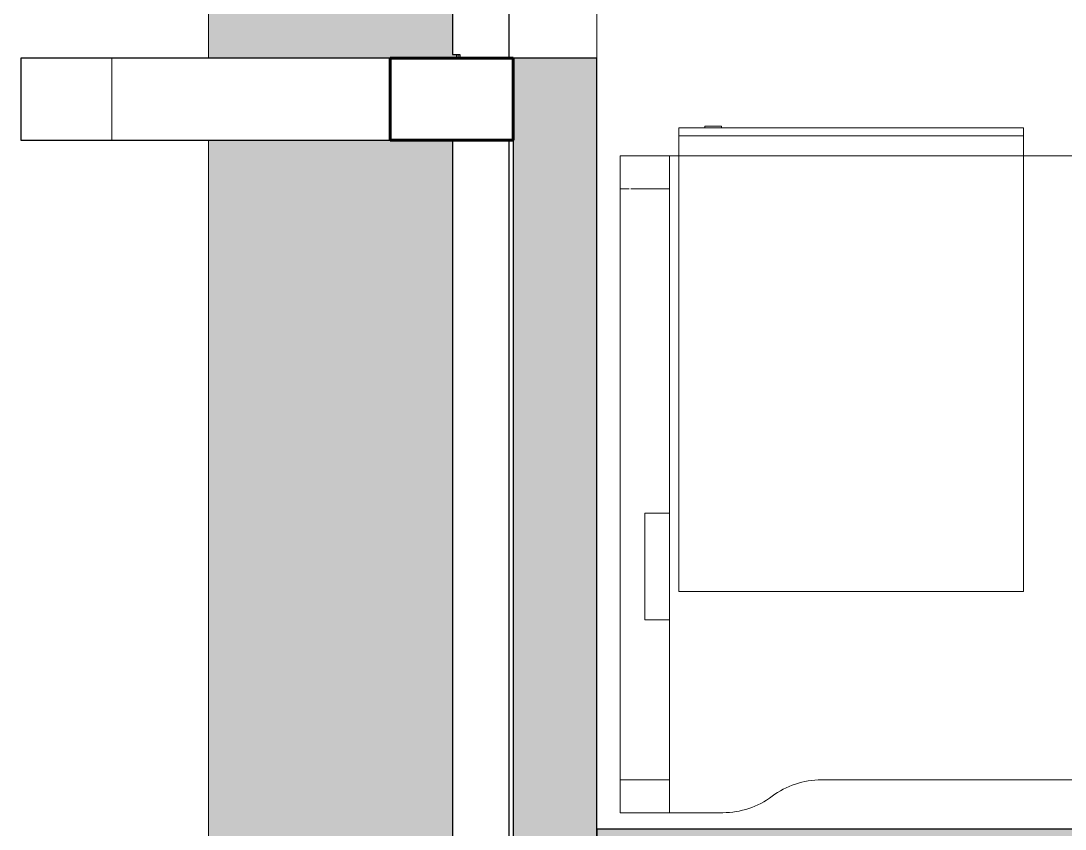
# Model space of a CAD drawing. Header units: millimetres. Extents: x 155927 to 326028, y -36033 to 97293.
# Drawn here: x 156161 to 157433, y 20658 to 21642 of the extents above; entities that cross this region are included whole.
import ezdxf

# ---------------------------------------------------------------- set-up
doc = ezdxf.new("R2010")
doc.units = ezdxf.units.MM
doc.header["$MEASUREMENT"] = 0
for name, color, linetype, lineweight in [('A-GLAZ', 7, 'CONTINUOUS', 9), ('A-WALL-PATT', 7, 'CONTINUOUS', 9), ('I-FURN', 8, 'CONTINUOUS', 9), ('I-WALL', 7, 'CONTINUOUS', 9), ('S-COLS-SYMB', 7, 'CONTINUOUS', 70)]:
    doc.layers.add(name, color=color, linetype=linetype, lineweight=lineweight)

msp = doc.modelspace()

# ---------------------------------------------------------------- hatches: boundary and pattern name
at = {"layer": 'A-GLAZ'}
h = msp.add_hatch(color=256, dxfattribs=at)
h.paths.add_polyline_path([(156389.5, 16190.6), (156404.8, 16190.6), (156404.8, 16290.6), (156691.5, 16290.6), (156691.5, 16294.9), (156686.8, 16294.9), (156686.8, 17486.3), (156691.5, 17486.3), (156691.5, 17490.6), (156686.8, 17490.6), (156686.8, 18843.6), (156389.5, 18843.6), (156389.5, 16290.6)], flags=0)
h.paths.add_polyline_path([(156389.5, 18943.6), (156691.5, 18943.6), (156691.5, 18947.9), (156686.8, 18947.9), (156686.8, 20139.3), (156691.5, 20139.3), (156691.5, 20143.6), (156686.8, 20143.6), (156686.8, 21496.6), (156389.5, 21496.6), (156389.5, 18947.9)], flags=0)
h.paths.add_polyline_path([(156389.5, 21596.6), (156691.5, 21596.6), (156691.5, 21600.9), (156686.8, 21600.9), (156686.8, 22792.3), (156691.5, 22792.3), (156691.5, 22796.6), (156686.8, 22796.6), (156686.8, 24149.6), (156389.5, 24149.6), (156389.5, 21600.9)], flags=0)
h.paths.add_polyline_path([(156389.5, 24249.6), (156691.5, 24249.6), (156691.5, 24253.9), (156686.8, 24253.9), (156686.8, 25445.3), (156691.5, 25445.3), (156691.5, 25449.6), (156404.8, 25449.6), (156404.8, 25549.6), (156389.5, 25549.6), (156389.5, 24253.9)], flags=0)
h = msp.add_hatch(color=256, dxfattribs=at)
h.paths.add_polyline_path([(156691.5, 16290.6), (156693.6, 16290.6), (156693.6, 16294.9), (156691.5, 16294.9)], flags=0)
h.paths.add_polyline_path([(156693.6, 17486.3), (156693.6, 17490.6), (156691.5, 17490.6), (156691.5, 17486.3)], flags=0)
h.paths.add_polyline_path([(156691.5, 18943.6), (156693.6, 18943.6), (156693.6, 18947.9), (156691.5, 18947.9)], flags=0)
h.paths.add_polyline_path([(156691.5, 20139.3), (156693.6, 20139.3), (156693.6, 20143.6), (156691.5, 20143.6)], flags=0)
h.paths.add_polyline_path([(156693.6, 21596.6), (156693.6, 21600.9), (156691.5, 21600.9), (156691.5, 21596.6)], flags=0)
h.paths.add_polyline_path([(156693.6, 22792.3), (156693.6, 22796.6), (156691.5, 22796.6), (156691.5, 22792.3)], flags=0)
h.paths.add_polyline_path([(156691.5, 24249.6), (156693.6, 24249.6), (156693.6, 24253.9), (156691.5, 24253.9)], flags=0)
h.paths.add_polyline_path([(156691.5, 25445.3), (156693.6, 25445.3), (156693.6, 25449.6), (156691.5, 25449.6)], flags=0)
h = msp.add_hatch(color=256, dxfattribs=at)
h.paths.add_polyline_path([(156389.4, 16190.6), (156389.5, 16190.6), (156389.4, 16376.6)], flags=0)
h.paths.add_polyline_path([(156389.4, 18943.6), (156389.5, 18943.6), (156389.4, 19054.5)], flags=0)
h.paths.add_polyline_path([(156389.4, 21596.6), (156389.5, 21596.6), (156389.4, 21732.4)], flags=0)
h.paths.add_polyline_path([(156389.4, 24249.6), (156389.5, 24249.6), (156389.4, 24410.4)], flags=0)
at = {"layer": 'A-WALL-PATT'}
for points in [[(156862.8, 21494.6), (156862.8, 21596.6), (156760.8, 21596.6), (156760.8, 21494.6)], [(156862.8, 20245.6), (156862.8, 21494.6), (156760.8, 21494.6), (156760.8, 20245.6)], [(161148.8, 20555.6), (161148.8, 20657.6), (160977.7, 20657.6), (160977.7, 20620.5), (158577.7, 20620.5), (158577.7, 20657.6), (156862.8, 20657.6), (156862.8, 20555.6), (161119.6, 20555.6)]]:
    msp.add_hatch(color=256, dxfattribs=at).paths.add_polyline_path(points, flags=0)

# ---------------------------------------------------------------- linework, layer by layer
at = {"layer": 'A-GLAZ'}
for p, q in [((156389.4, 24149.6), (156389.4, 21596.6)), ((156389.5, 24149.6), (156389.5, 21596.6)), ((156691.5, 21600.9), (156691.5, 21596.6)), ((156693.6, 21600.9), (156693.6, 21596.6)), ((156389.4, 21496.6), (156389.4, 18943.6)), ((156389.5, 21496.6), (156389.5, 18943.6))]:
    msp.add_line(p, q, dxfattribs=at)
at = {"layer": 'A-GLAZ', "lineweight": 30}
for p, q in [((156686.8, 21661.8), (156686.8, 21600.9)), ((156755.7, 21596.6), (156755.7, 21655.8)), ((156160.8, 21596.6), (156160.8, 21496.6)), ((156760.8, 21596.6), (156160.8, 21596.6)), ((156686.8, 21600.9), (156695.8, 21600.9)), ((156695.8, 21600.9), (156695.8, 21596.6)), ((156695.8, 21596.6), (156755.7, 21596.6)), ((156160.8, 21496.6), (156760.8, 21496.6)), ((156686.8, 21496.6), (156686.8, 20143.6)), ((156755.7, 21496.6), (156686.8, 21496.6)), ((156755.7, 20143.6), (156755.7, 21496.6))]:
    msp.add_line(p, q, dxfattribs=at)
at = {"layer": 'A-GLAZ', "linetype": 'Continuous'}
msp.add_line((156271.8, 21496.6), (156271.8, 21596.6), dxfattribs=at)
at = {"layer": 'I-FURN'}
for p, q in [((157382.8, 21511.9), (156962.8, 21511.9)), ((156962.8, 21511.9), (156962.8, 21501.9)), ((156994.4, 21513.9), (156994.4, 21511.9)), ((157014.4, 21513.9), (156994.4, 21513.9)), ((156994.4, 21513.9), (157014.4, 21513.9)), ((157014.4, 21511.9), (157014.4, 21513.9)), ((157382.8, 21501.9), (157382.8, 21511.9)), ((156962.8, 21501.9), (157382.8, 21501.9)), ((157382.8, 21501.9), (156962.8, 21501.9)), ((156962.8, 21501.9), (156962.8, 21477.6)), ((157382.8, 21477.6), (157382.8, 21501.9)), ((156891.3, 20677.6), (156891.3, 21477.6)), ((156891.3, 21477.6), (156891.3, 21437.6)), ((156891.3, 21477.6), (156951.3, 21477.6)), ((156951.3, 21477.6), (156891.3, 21477.6)), ((158491.3, 21477.6), (156891.3, 21477.6)), ((156891.3, 21477.6), (156891.3, 20677.6)), ((156891.3, 20677.6), (156891.3, 21477.6)), ((156891.3, 21477.6), (158491.3, 21477.6)), ((156951.3, 21477.6), (156951.3, 21042.6)), ((156951.3, 21437.6), (156951.3, 21477.6)), ((156962.8, 21477.6), (156962.8, 20946.9)), ((157382.8, 20946.9), (157382.8, 21477.6)), ((156891.3, 21437.6), (156891.3, 20717.6)), ((156901.9, 21437.6), (156891.3, 21437.6)), ((156901.9, 21437.6), (156891.3, 21437.6)), ((156951.3, 21437.6), (156904.2, 21437.6)), ((156951.3, 21437.6), (156904.2, 21437.6)), ((156951.3, 20717.6), (156951.3, 21437.6)), ((156921.3, 20912.6), (156921.3, 21042.6)), ((156921.3, 21042.6), (156951.3, 21042.6)), ((156921.3, 21042.6), (156921.3, 20912.6)), ((156951.3, 21042.6), (156921.3, 21042.6)), ((156951.3, 21042.6), (156951.3, 20912.6)), ((156962.8, 20946.9), (157382.8, 20946.9)), ((156951.3, 20912.6), (156921.3, 20912.6)), ((156951.3, 20912.6), (156921.3, 20912.6)), ((156951.3, 20912.6), (156951.3, 20677.6)), ((156891.3, 20717.6), (156891.3, 20677.6)), ((156951.3, 20717.6), (156891.3, 20717.6)), ((156951.3, 20717.6), (156891.3, 20717.6)), ((156951.3, 20677.6), (156951.3, 20717.6)), ((157136.3, 20717.6), (157968.6, 20717.6)), ((157968.6, 20717.6), (157136.3, 20717.6)), ((156951.3, 20677.6), (156891.3, 20677.6)), ((156951.3, 20677.6), (156891.3, 20677.6)), ((156891.3, 20677.6), (157016.3, 20677.6)), ((157016.3, 20677.6), (156891.3, 20677.6))]:
    msp.add_line(p, q, dxfattribs=at)
for centre, start, end in [((157136.3, 20617.6), 90, 126.8699), ((157136.3, 20617.6), 90, 126.8699), ((157016.3, 20777.6), 270, 306.8699), ((157016.3, 20777.6), 270, 306.8699)]:
    msp.add_arc(centre, 100, start, end, dxfattribs=at)
at = {"layer": 'I-WALL'}
msp.add_line((156862.8, 22796.6), (156862.8, 21596.6), dxfattribs=at)
at = {"layer": 'I-WALL', "lineweight": 30}
for p, q in [((156862.8, 21596.6), (156760.8, 21596.6)), ((156760.8, 21596.6), (156760.8, 21494.6)), ((156862.8, 21494.6), (156862.8, 21596.6)), ((156760.8, 21494.6), (156760.8, 20245.6)), ((156862.8, 20245.6), (156862.8, 21494.6)), ((158577.7, 20657.6), (156862.8, 20657.6)), ((156862.8, 20657.6), (156862.8, 20555.6))]:
    msp.add_line(p, q, dxfattribs=at)
at = {"layer": 'S-COLS-SYMB', "lineweight": 60}
for p, q in [((156610.8, 21596.6), (156610.8, 21496.6)), ((156610.8, 21596.6), (156760.8, 21596.6)), ((156760.8, 21596.6), (156760.8, 21496.6)), ((156610.8, 21496.6), (156760.8, 21496.6))]:
    msp.add_line(p, q, dxfattribs=at)

doc.saveas('drawing.dxf')
